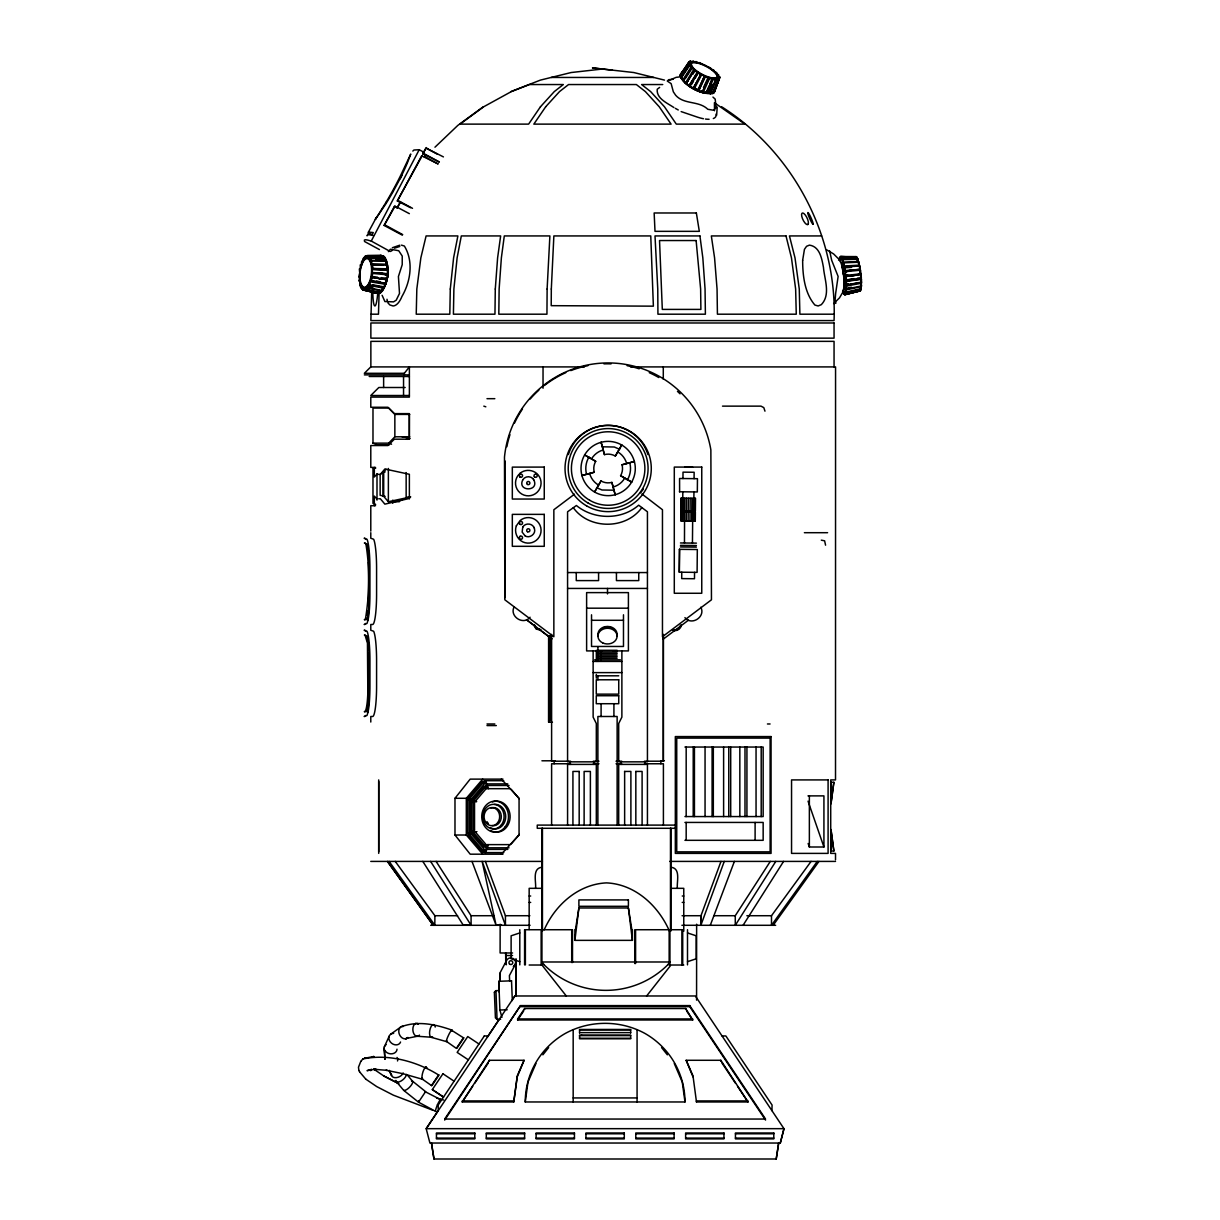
<?xml version="1.0" encoding="UTF-8"?>
<svg xmlns="http://www.w3.org/2000/svg" width="1220" height="1220" viewBox="0 0 1220 1220"><rect width="100%" height="100%" fill="white"/><g stroke="black" fill="none" stroke-linecap="round" stroke-linejoin="round"><path stroke-width="1.5" d="M408.12 376.492L408.12 374.891L364.353 374.891M462.228 1101.965L489.388 1060.287L524.066 1060.287L517.25 1076.879L513.757 1101.965L462.228 1101.965L472.674 1086.334M489.388 1061.324L489.388 1060.287M513.757 1101.965L517.25 1075.842L524.066 1060.287M831.003 851.011L831.003 829.6L833.87 851.011L830.698 851.011M409.341 414.419L409.31 436.775L402.066 436.791M846.314 284.931L846.649 289.033L861.488 285.922L861.168 282.171M679.616 491.767L679.57 478.499L697.459 478.682L697.321 491.95L679.433 491.767M679.387 572.195L679.616 549.351M681.157 520.925L681.233 512.08M681.263 510.951L681.385 498.172M681.873 520.925L681.949 512.08M681.98 510.966L682.102 498.187M681.766 572.211L681.705 578.6L694.485 578.737L694.546 572.348M682.758 498.187L682.819 491.797M682.956 478.545L683.017 472.155L694.149 472.262L694.073 478.652M683.017 520.94L683.093 512.095M683.108 510.966L683.246 498.202M684.466 543.007L684.588 512.11M684.603 510.982L684.725 498.217M686.235 520.971L686.326 512.125M686.341 511.012L686.463 498.233M688.095 520.986L688.187 512.156M688.187 511.028L688.324 498.248M689.956 521.016L690.047 512.171M690.047 511.043L690.184 498.263M691.679 521.032L691.77 512.187M691.786 511.058L691.908 498.279M692.442 543.083L692.655 521.032M693.173 521.047L693.265 512.202M693.265 511.073L693.402 498.294M693.875 498.309L693.951 491.919M694.317 521.047L694.409 512.217M694.409 511.088L694.546 498.309M695.034 521.062L695.125 512.217M695.125 511.088L695.263 498.324M839.97 259.052L840.671 258.365L842.44 260.5L845.079 270.81L846.329 283.924L845.719 294.02L860.649 290.421L861.122 279.38L858.865 262.239L843.737 262.834L843.645 264.145M372.786 268.888L371.932 272.441L387.655 273.753L387.762 269.879L372.024 269.346M771.909 1110.627L772.077 1105.061L725.87 1035.978L721.981 1035.902M371.719 290.817L370.865 320.585L834.053 320.585C837.332 235.963 793.198 152.042 721.615 106.765M379.084 292.617L378.474 314.196L371.048 314.196M716.125 114.039L715.85 116.556A31.903 11.529 30.3 0 1 713.334 118.538M387.655 273.753L386.801 275.064L384.849 274.607M831.003 782.294L831.003 803.69L833.87 782.294L830.698 782.294M831.003 803.66L833.87 782.294M843.447 263.383L842.7 259.601L857.934 259.311L858.575 262.895M716.643 115.229L717.207 107.04M380.167 291.153L380.183 292.968L378.596 293.486L364.505 290.253L364.643 288.347M366.854 257.527L366.991 255.62L381.341 255.254L380 255.651M858.773 263.505L858.865 262.239M846.207 288.332L846.299 292.083L861.183 288.683L861.061 285.236M378.337 291.626L378.154 293.486L364.109 290.192L364.292 288.316M367.205 257.572L367.388 255.681L383.293 255.758L367.388 255.681M387.563 274.835L371.841 273.341C394.365 271.206 392.032 283.924 371.444 276.452L377.514 277.214M632.402 929.731L632.402 940.361L574.894 940.361L578.89 907.985L628.407 907.985L631.823 929.503M372.146 276.879L372.588 273.356M690.428 63.135L688.736 62.235L688.583 63.379L690.276 64.126L688.141 67.192M719.663 77.317L714.249 92.43L719.525 78.461L719.663 77.317L717.97 76.57M674.279 1063.52L682.255 1082.064L684.984 1101.965L525.256 1101.965L527.986 1082.064L535.961 1063.52M381.021 277.642L386.313 278.282L386.115 279.517L371.261 277.306L386.831 279.776L385.932 283.406L370.56 280.219M776.194 1159L778.68 1143.033L776.24 1159L433.954 1159L431.453 1143.033M575.474 929.503L578.89 907.985M364.139 716.491L367.006 715.454L367.952 712.419L369.187 692.731L369.187 653.966A25.513 3.34 -90 0 0 367.632 638.472L366.839 635.94L364.368 635.04M364.109 290.192L362.736 289.811L363.072 287.95M368.425 257.923L368.76 256.063M843.737 262.834L844.331 266.936L859.749 265.945L860.344 269.269L845.124 271.069L844.713 266.936L844.514 267.82L851.652 267.317M376.05 292.541L362.401 289.491L362.752 287.691M368.745 258.198L369.096 256.383L383.675 256.032L385.001 257.512L384.483 259.235L375.79 259.235M859.551 266.814L859.749 265.945M371.154 281.118L371.932 277.809M388.372 251.61L390.43 249.231L398.726 250.725L402.234 256.063L402.219 264.694L398.421 276.513L399.504 293.471L396.21 300.196L393.572 301.858L384.91 301.553L382.104 295.286M839.238 258.625L839.726 257.222L840.016 259.006M845.841 290.878L845.795 293.852M780.281 1143.033L783.957 1128.668L695.354 995.977L514.886 995.977L512.72 999.134M681.355 625.204C680.851 629.23 676.216 631.853 672.525 630.206M361.7 286.532L361.196 288.21L362.401 289.491M369.812 259.341L370.3 257.664L369.096 256.383M367.921 616.436L366.32 619.684L364.338 619.684M367.937 708.439L366.32 711.687L364.338 711.687M370.758 1070.702L371.246 1069.147M361.44 286.06L360.906 287.676L359.946 285.571L360.586 284.184M370.056 259.829L370.59 258.213L385.337 258.045L386.374 260.424L385.718 261.842M384.803 259.646L385.337 258.045M514.169 606.828C509.06 616.344 523.41 625.723 530.075 617.228M714.508 110.746L714.432 102.678M385.078 283.36L384.422 287.462L369.782 284.794L369.34 283.482M482.739 851.987L483.882 848.784L470.95 833.656L468.19 834.968L482.739 851.987L484.37 851.987M485.621 852.597L486.765 849.394M487.344 847.808L488.488 844.621M720.989 861.411L700.966 915.717L700.875 925.294L724.253 861.411M711.321 92.43L712.922 93.452L714.051 92.705L719.282 78.675L717.634 77.775M369.782 284.794L370.3 280.966L385.017 283.604L385.322 282.476L385.932 283.406M710.284 925.294L734.394 861.411M716.369 78.477L717.863 79.468L712.48 93.589L710.528 93.787L709.171 92.735L712.571 84.424M717.375 74.923L719.678 76.982L714.371 90.57M712.922 93.452L719.282 78.675M714.264 78.629L715.515 79.635L709.872 93.772L707.219 93.437A16.043 4.91 27.6 0 1 690.017 86.803A16.043 4.91 27.6 0 1 682.3 77.241M710.528 93.787L716.14 79.696L717.863 79.468M360.769 1061.446L358.482 1067.21L358.863 1070.413M522.755 479.872C516.883 491.812 539.667 491.828 533.826 479.917M522.755 527.147L522.145 532.103L525.073 535.854M515.77 963.556L513.346 966.667A5.109 5.109 0 0 0 515.725 963.556M709.781 84.119L711.565 79.803M437.507 1104.695L436.867 1106.235A6.527 0.991 -66.7 0 0 435.616 1111.405L435.875 1111.42M712.16 78.37L713.151 79.361L707.219 93.437L706.212 92.415L709.064 85.781M701.607 91.18L706.41 93.254L712.388 79.178L711.473 78.217M708.317 78.965L702.628 91.485M384.376 1046.79L389.165 1036.222M703.238 92.384L709.552 78.431L708.957 77.531M703.452 87.672L707.386 78.995M418.963 1100.623L418.521 1102.163L435.616 1111.405M698.862 90.737L705.419 76.204L698.694 90.005L702.323 92.079L708.698 78.11L708.179 77.256M370.91 261.69L371.551 260.302L370.59 258.213M600.972 480.954L594.582 492.026A27.16 27.16 0 0 0 635.3 468.511A27.16 27.16 0 0 0 594.582 444.995A27.16 27.16 0 0 0 594.582 492.026L600.972 480.954A14.381 14.381 0 0 0 611.876 482.388L615.185 494.74L611.876 482.388M615.337 456.051L621.727 444.995L615.337 456.051A14.381 14.381 0 0 0 604.434 454.618L601.125 442.28L604.434 454.618M697.886 90.31L704.611 75.838L697.886 90.31L694.363 88.602L701.79 74.481L704.687 76.524M360.403 283.528L359.748 284.839L359.839 281.073M371.094 262.346L371.749 261.034L386.618 261.187L386.557 265.319L386.038 262.635M400.251 178.776L401.929 175.421M680.272 74.511L680.028 75.747L688.736 62.235M385.962 262.468L386.618 261.187M372.664 284.779L383.659 286.868L384.056 288.225L382.623 290.619L368.15 287.661L367.876 286.044M375.897 218.35L376.858 216.946L375.348 219.402L385.535 204.365A36.905 3.721 -61.4 0 0 393.206 191.403M412.833 151.082L413.931 150.014L419.207 149.725L371.261 241.057C369.736 240.843 362.691 237.9 364.536 241.499L379.435 249.581M693.402 88.084L701.012 74.039L693.402 88.084L690.062 86.102L698.328 72.468L695.232 77.912M544.212 929.793C555.176 904.904 578.402 884.164 606.462 882.884C635.269 884.149 658.571 905.941 669.597 931.424M402.203 235.094L384.117 225.456L394.38 206.424L397.918 207.43M410.56 207.72L397.324 200.98L421.678 155.794L437.812 163.831M439.032 161.955L422.791 153.766L425.902 147.986L443.424 156.907M384.117 225.456L395.188 205.951M397.324 200.98L422.379 155.382M422.791 153.766L426.573 147.574M394.38 206.424L397.11 207.903L400.038 202.459M424.407 157.273L425.505 155.23M397.11 207.903L400.663 202.078M426.131 154.849L425.033 156.892L438.056 163.892M373.472 235.765L368.257 232.456L376.019 218.09M368.516 233.081L367.037 235.796L368.181 234.53L371.795 235.277L373.274 232.562L368.486 232.09M393.16 191.494L398.376 181.841A36.905 3.721 -61.4 0 0 404.796 168.787A37.21 3.751 -61.4 0 0 407.815 161.772L410.743 154.055L401.029 174.643A36.783 3.492 -61.8 0 1 386.16 202.093M691.679 84.256L693.463 81.084M689.193 85.537L697.626 71.995L689.193 85.537L686.25 83.433L694.149 70.318L695.247 70.318L692.823 74.313M706.471 66.216L703.65 64.858M368.15 287.661L369.035 284.092M843.447 291.123L839.497 297.878L834.983 302.255M381.601 209.413L386.115 202.185M691.389 67.893L694.683 69.83L686.662 82.914L685.518 82.853L683.2 80.764L691.389 67.893L692.792 68.168M685.518 82.853L693.539 69.784M775.783 861.411L735.294 925.294L735.263 915.717L770.293 861.411M743.071 925.294L783.576 861.411M691.099 66.154L689.483 65.636L681.096 78.278L682.651 80.2L690.947 67.405L692.38 67.71L685.152 78.827M360.708 1061.446L362.858 1059.006M431.438 1085.586L438.575 1074.972C416.92 1061.385 388.189 1053.516 362.813 1059.006M431.926 1085.556L439.063 1074.957M456.783 1048.346L463.92 1037.747M443.455 1097.054L432.307 1089.597L442.951 1073.737M484.309 1035.978L438.163 1105.061L438.285 1110.627M437.782 1111.283L426.176 1128.668L429.913 1143.033L780.327 1143.033L784.002 1128.668L426.222 1128.668L514.886 995.977M487.39 1037.046L499.437 1019.005M520.482 1005.6L444.69 1119.045L765.55 1119.045L689.757 1005.6L520.482 1005.6L444.69 1120.082M474.763 1083.207L488.336 1062.894M517.631 1018.944L524.63 1008.528L685.701 1008.528L692.716 1019.981L517.631 1019.981L517.631 1018.944L692.716 1018.944M517.631 1019.981L523.624 1011.06M680.79 77.79L689.254 65.209L688.583 63.715L680.104 76.143L682.392 78.339M684.725 68.93L680.592 74.1L688.964 62.022L689.94 61.305L691.496 62.311M686.814 65.88L689.94 61.305M383.583 287.844L384.651 286.288M685.167 68.808L682.285 73.307M687.256 65.773L690.383 61.229L693.433 62.037M845.552 271.633L860.496 270.2C839.238 268.187 841.037 280.204 860.954 273.722L860.496 270.2M694.729 85.842L693.539 87.52L698.694 90.005M817.278 861.411L771.497 925.294L771.497 915.717L811.071 861.411M773.16 925.294L818.955 861.411M371.749 261.034L371.658 264.801L383.034 265.182M522.785 479.856C524.722 476.318 530.044 475.647 532.804 478.56M522.785 527.131C524.981 522.892 531.737 523.121 533.796 527.116M690.977 83.585L690.062 86.102M640.485 492.88L643.321 489.174M641.827 507.566C626.134 529.709 589.092 529.785 573.308 507.703M667.645 964.868L669.948 961.985L541.939 961.985L544.242 964.868M687.699 81.191L686.479 82.762L687.378 83.433L686.25 83.433M860.237 288.85L860.512 290.711L845.033 294.676L844.713 292.83M707.249 66.658L710.65 67.969L709.933 68.228M646.569 996.054L670.985 965.02L683.764 965.02M404.323 374.891L404.323 373.305L409.386 366.915L409.386 397.095L370.788 397.095L370.788 407.267L387.945 407.267L394.38 413.626L409.386 413.626L409.386 439.185L394.38 439.185L387.945 445.544L370.788 445.544L370.788 467.412L375.531 467.412M502.975 854.183L470.188 854.183L454.984 835.014L454.984 798.292L470.188 779.122L502.975 779.122M542.885 1054.827L548.649 1047.583M359.732 280.28L359 281.195L359.488 277.413M371.764 265.594L372.496 264.679L387.441 265.213L386.954 269.391L373.533 268.568M381.982 289.521L382.195 291.168L380.625 292.678L366.351 289.521L366.274 287.691M511.134 844.011L519.308 834.419M482.693 854.183L466.314 835.014L466.314 798.292L482.693 779.122M468.19 798.337L482.739 781.318L483.882 784.506L470.95 799.649L468.19 798.337L472.567 799.649L470.95 799.649M469.822 798.337L483.15 782.737M472.308 800.305L484.447 786.092L485.606 789.294L475.053 801.616L472.308 800.305L476.684 801.616L475.053 801.616M473.939 800.305L486.078 786.092M386.038 469.273L383.705 471.957L383.705 496.387L388.372 501.74L399.352 501.74M386.999 299.266L387.335 301.218M501.359 854.183L519.064 835.014L519.064 798.292L501.359 779.122M494.42 992.333L495.961 990.67L497.058 1019.401L500.673 1019.264M394.853 436.791L388.677 443.15L372.985 443.15L372.985 408.059L388.677 408.059L394.853 414.419L394.853 436.791L409.707 436.791L407.236 439.337M368.699 256.276L365.146 256.352L363.743 257.786L363.972 259.433M366.351 289.521L367.754 288.088L367.525 286.456L372.908 287.6M364.582 619.684L365.481 618.769C369.477 594.338 369.889 568.337 365.893 543.952L365.009 543.037M364.582 711.687L365.481 710.772A25.498 3.325 -90 0 0 367.83 692.731L367.449 643.154L365.009 635.04M584.395 366.915L370.773 366.915L364.353 373.305L404.323 373.305M845.475 292.175L843.92 292.373L842.989 290.726M385.123 471.957L382.927 471.957L380.152 474.626L380.152 495.305L385.123 496.387M434.961 147.208L457.805 125.416L483.303 106.765M402.493 499.834L398.483 501.176M391.269 251.137L392.489 250.1M380.06 291.244L380.625 292.678M381.967 289.399L383.111 288.515M519.827 536.556L520.162 536.297A1.601 1.601 0 0 1 522.557 537.684A1.601 1.601 0 0 1 520.162 539.072A1.601 1.601 0 0 1 520.162 536.297M659.624 87.444L657.229 89.243C656.207 98.591 667.523 103.181 673.897 107.543M574.498 494.176L553.85 509.746L553.85 636.733L504.836 599.798L504.485 457.134A104.142 104.142 0 0 1 710.863 449.875L711.458 599.798L662.46 636.733L662.46 509.731L641.949 493.993M663.055 639.295L688.492 620.157M390.827 1034.118L400.816 1026.996M372.008 268.476L387.746 268.827M856.165 258.472L855.952 256.596L840.504 256.535L840.168 258.869M359.473 276.543L358.71 277.001L359.564 273.433M425.109 1091.641L440.801 1099.708A6.527 0.991 -66.7 0 1 440.877 1100.135M387.762 269.879L386.999 270.321L386.954 269.391M844.926 294.691L860.512 290.711M370.087 1069.681L367.022 1070.687L375.943 1069.04L374.51 1069.299M467.672 833.504L472.048 832.177L467.672 833.504L467.672 799.802L469.303 799.802L469.303 833.504M472.308 833.001L476.684 831.674L472.308 833.001L484.447 847.198L485.606 844.011L475.053 831.674M468.19 834.968L472.567 833.656M669.338 80.306L676.139 77.348L681.675 76.677M510.982 91.576L540.414 80.108L571.067 72.544L602.451 69.021M447.374 1041.178A6.268 0.991 -64.7 0 1 446.855 1041.697L456.356 1048.377L463.432 1037.778L451.583 1030.259A6.268 0.991 -64.7 0 0 448.99 1034.24L447.587 1037.259A6.664 1.052 -64.7 0 0 446.383 1041.575M365.588 257.984L365.558 256.169L366.991 255.62M364.505 290.253L365.939 289.719L380.183 292.968M594.262 472.231L581.925 475.541L594.262 472.231A14.381 14.381 0 0 1 595.711 461.312L584.639 454.923L595.711 461.312M622.032 464.789L634.385 461.48L622.032 464.789A14.381 14.381 0 0 1 620.599 475.693L631.67 482.083L620.599 475.693M392.367 247.721L399.733 245.205M519.796 932.934L511.119 935.801L511.119 958.798L519.796 961.68M687.5 961.68L696.178 958.798L696.178 935.801L687.5 932.934M394.411 248.194L399.779 246.47M710.635 68.701L714.096 70.379L712.999 70.379M843.859 292.266L844.621 294.63L859.764 291.077M843.981 294.066L857.401 290.863M410.713 496.891L388.372 501.74L388.372 468.45M846.192 292.602L861.091 289.201M451.934 1030.122L452.101 1030.381A6.664 1.052 -64.7 0 1 452.071 1031.022A6.664 1.052 -64.7 0 0 452.147 1030.381L451.979 1030.122C436.058 1024.525 418.384 1020.56 401.929 1026.523L403.286 1026.462M846.588 289.781L861.457 286.639M673.211 79.254L668.758 79.696L667.264 81.038L671.137 83.631L673.333 91.805L675.697 95.312C684.252 104.874 698.801 100.467 707.798 109.281L713.669 110.257L716.14 107.497L715.179 99.125L712.953 97.081M847.961 287.981L851.499 287.264M859.673 282.46L848.083 284.611M846.726 285.998L861.579 283.208M365.924 1057.999L364.262 1058.304L374.021 1056.505L372.527 1056.779M846.726 285.068L861.549 282.338L861.442 279.136L846.192 280.89L846.726 285.068L846.329 284.153L848.296 283.802L846.329 283.924M846.588 281.5L861.442 279.136M848.113 279.685L853.634 278.831M857.324 278.267L861.366 278.175L846.146 279.99M406.26 439.093L410.027 438.514M541.939 867.268C531.813 868.228 536.373 882.075 535.549 888.328M393.648 1033.355L392.123 1033.553A6.329 5.2 39.8 0 0 388.966 1039.104L389.485 1040.599A6.527 5.353 39.8 0 0 396.058 1044.884L397.537 1044.686A6.329 5.2 39.8 0 0 400.557 1042.017M854.686 275.369L845.826 276.498L861.076 274.698L861.366 278.175M846.07 275.522L860.954 273.722M833.626 303.505L835.929 303.155L835.059 300.76L835.624 293.623L838.125 276.452L831.689 260.333L829.646 250.923M602.741 446.81L614.316 447.008L619.668 449.341M613.568 490.196L601.994 489.998L596.641 487.68M406.153 472.552L406.153 497.577L409.752 497.241M845.384 270.581L860.344 269.269M844.514 265.99L859.551 265.121M850.05 266.585L844.286 266.692M853.786 266.372L859.383 266.067M432.947 1024.739L433.71 1024.708A6.527 2.76 -79.3 0 1 434.35 1025.105M431.941 1037.259L416.569 1036.222L417.652 1036.207L404.506 1038.83A6.527 4.926 67.1 0 1 399.138 1033.691L398.803 1032.074A6.527 4.926 67.1 0 1 402.082 1026.325M511.561 980.819L498.797 981.307L499.895 1010.038L501.954 1017.358M499.148 990.548L495.915 990.67L494.374 992.333L495.411 1017.861L497.058 1019.401M499.895 1010.038L507.2 1009.763M843.523 262.056L858.666 261.583M365.558 256.169L369.111 256.063M683.307 80.611C689.422 87.809 698.938 92.979 708.469 93.269M484.264 1035.978L488.213 1035.902M395.25 861.411L434.899 915.717L434.808 925.294L433.146 925.172L387.441 861.411L433.222 925.294M857.721 258.853L856.989 257.374L841.663 257.466L842.486 259.052L857.721 258.853L857.736 260.485L857.096 259.174M370.3 257.664L385.001 257.512M540.856 630.252L536.129 629.032L533.643 624.808M567.574 572.561L647.439 572.561M579.561 1032.623L630.679 1032.623M579.561 1038.266L630.679 1038.266M612.455 70.15L592.462 67.908L633.836 72.544L664.504 80.108M551.15 77.455L653.767 77.455M662.734 84.546L641.598 84.546L650.611 91.576L664.458 106.765L676.307 124.12L744.932 124.12L716.338 104.081M821.624 235.933L789.447 235.933L794.998 257.847L799.268 289.018L799.893 314.196L833.87 314.196M840.702 256.566L856.791 257.161L840.702 256.566L840.915 258.503M630.557 366.915L835.563 366.915L835.517 779.915L830.713 779.915L830.713 853.39L835.517 853.39L835.517 859.81M369.187 376.492L409.386 376.492M405.162 387.502L378.825 387.502L370.788 395.509L409.386 395.509M486.993 398.681L494.832 398.681M722.499 406.138L760.975 406.138L763.796 407.617L764.971 411.171M394.853 414.419L409.707 414.419M389.271 444.751L376.98 444.751L372.985 443.15M375.653 468.221L372.985 468.221L372.985 503.311L375.653 504.378M406.153 497.577L409.813 497.577M378.703 498.782L380.381 498.782L384.864 504.134L409.493 498.431M375.531 505.705L370.788 505.705L370.788 531.112M804.376 532.698L827.587 532.698M364.139 538.233L366.991 539.255A30.363 3.965 90 0 1 369.935 568.581L369.935 594.125A30.363 3.965 -90 0 1 367.952 620.416L366.991 623.45L364.139 624.487M821.304 540.155L824.613 540.826L825.574 545.188M364.353 543.037L366.823 543.937A25.483 3.325 90 0 1 369.187 561.962L369.187 600.743L367.952 620.416L367.876 616.222M567.574 588.437L647.439 588.437M586.622 608.185L628.407 608.185M591.532 620.294L623.481 620.294M364.139 630.237L367.006 631.258A30.363 3.965 -90 0 1 369.95 660.584L369.95 686.128A30.363 3.965 90 0 1 367.952 712.419L367.738 707.646M597.891 650.321L617.137 650.321M601.811 650.916L586.622 650.916L586.622 592.615L628.407 592.615L628.407 650.916L613.202 650.916M597.891 651.907L617.137 651.907M597.891 653.493L617.137 653.493M597.891 655.079L617.137 655.079M597.891 656.665L617.137 656.665M597.891 658.251L617.137 658.251M594.674 659.837L620.339 659.837M593.072 661.423L621.941 661.423M593.072 672.616L621.941 672.616M596.275 675.804L618.738 675.804M548.68 722.24L548.68 635.574L548.634 722.24L552.431 722.24M486.993 723.978L494.832 723.978M767.441 723.978L770.079 723.978M486.993 725.58L496.311 725.58M684.954 747.052L763.156 747.052L763.156 816.561L684.954 816.561M541.924 760.792L555.115 760.792M660.63 760.792L664.397 760.792M570.563 761.204L551.608 761.204L551.608 634.385M593.301 761.204L598.974 761.204M616.039 761.204L621.727 761.204M644.465 761.204L663.405 761.204L663.405 634.385M570.563 763.766L551.608 763.766L551.608 825.101M593.301 763.766L598.974 763.766M616.039 763.766L621.727 763.766M644.465 763.766L663.405 763.766L663.405 825.101M579.241 771.437L572.927 771.437L572.927 825.101M624.564 771.437L630.892 771.437L630.892 825.101M635.772 771.437L642.101 771.437L642.101 825.101M378.703 779.915L378.703 853.39M503.753 780.708L484.004 780.708L485.148 783.896L507.81 783.896M378.703 781.517L378.703 851.789M509.03 785.482L485.712 785.482L486.856 788.684L509.884 788.684M484.736 786.885L486.368 786.885M485.316 788.501L486.933 788.501M807.991 795.882L823.927 795.882L823.927 847L809.363 847L808.143 843.477M454.984 798.292L466.314 798.292M467.672 799.802L472.048 801.113M684.923 822.432L763.156 822.432L763.156 840.321L684.923 840.321M454.984 835.014L466.314 835.014M509.884 844.621L486.856 844.621L485.712 847.808L509.03 847.808M507.81 849.394L485.148 849.394L484.004 852.597L503.753 852.597M370.773 861.411L542.397 861.411M669.688 861.411L835.517 861.411M541.939 888.328L529.16 888.328L529.16 929.472M670.985 888.328L683.764 888.328L683.764 931.211M529.16 896.014L530.685 896.014M682.239 896.014L683.764 896.014M529.16 902.404L530.685 902.404M682.239 902.404L683.764 902.404M434.823 915.717L457.561 915.717M436.104 861.411L471.072 915.717L494.176 915.717M485.407 861.411L505.431 915.717L529.861 915.717M682.087 915.717L700.966 915.717L700.966 925.294M714.005 915.717L735.294 915.717M746.869 915.717L771.497 915.717M463.234 925.156L471.103 925.294L471.072 915.717M496.082 925.156L501.633 925.156M430.66 925.294L530.105 925.294M681.904 925.294L775.661 925.294M541.939 929.731L571.707 929.731L571.707 962.519M512.583 952.972L500.108 952.972L500.154 924.226M505.736 955.519L512.537 955.519M529.16 965.02L541.939 965.02L566.354 996.054M520.482 1006.637L689.757 1006.637L765.55 1120.082M579.561 1029.924L630.679 1029.924M579.561 1035.612L630.679 1035.612M686.174 1060.287L720.852 1060.287L748.012 1101.965L696.483 1101.965L692.99 1075.842L686.174 1060.287L692.99 1076.879M573.171 1097.939L637.069 1097.939M462.228 1100.928L513.757 1100.928M748.012 1100.928L696.483 1100.928L696.483 1101.965M436.455 1133.776L474.778 1133.776M486.292 1133.776L524.615 1133.776M536.114 1133.776L574.452 1133.776M585.951 1133.776L624.289 1133.776M635.788 1133.776L674.111 1133.776M685.625 1133.776L723.948 1133.776M735.446 1133.776L773.785 1133.776M436.455 1138.092L474.778 1138.092M486.292 1138.092L524.615 1138.092M536.114 1138.092L574.452 1138.092M585.951 1138.092L624.289 1138.092M635.788 1138.092L674.111 1138.092M685.625 1138.092L723.948 1138.092M735.446 1138.092L773.785 1138.092M434.808 925.202L433.146 925.294M371.551 260.302L386.374 260.424M684.649 467.062L692.625 467.138M680.47 542.961L696.437 543.129M680.44 545.37L696.407 545.523M680.424 546.957L696.391 547.109M845.719 275.262L847.717 275.293M372.39 263.794L387.304 264.283M359.656 272.548L359.351 268.995L360.052 269.422M845.079 270.81L847.107 270.886M713.578 70.852L716.872 72.803L715.469 72.529M373.884 269.467L385.047 270.184M374.448 1069.299L387.182 1070.367L385.993 1070.23L403.088 1073.722L422.577 1079.303L431.499 1085.586M440.801 1099.708L440.1 1100.059A6.527 0.991 -66.7 0 0 437.416 1104.862M378.032 273.005L386.862 273.829M378.154 293.486L362.736 289.811M713.151 79.361L715.515 79.635M384.208 278.999L386.831 279.776M670.985 867.268C681.111 868.228 676.551 882.075 677.375 888.328M376.583 281.164L380.076 281.698M705.328 92.278L708.5 92.781M463.325 925.263L422.821 861.411M370.865 281.927L385.642 284.336M483.821 406.138L485.819 406.809M369.431 285.434L384.056 288.225M367.754 288.088L382.195 291.168M715.881 72.986L718.778 75.06L717.162 74.542M682.651 80.2L684.084 80.52M709.552 78.431L712.388 79.178M436.577 1098.076L443.622 1100.013M381.738 286.532L383.568 287.081L383.964 286.12L384.422 287.462M401.426 245.129L404.369 246.028C413.702 261.233 410.698 281.378 401.975 296.399A32.696 12.505 -88.2 0 1 393.008 305.961L389.851 304.954L387.929 302.895M681.096 78.278L682.742 78.812L680.104 76.143M689.254 65.209L690.871 65.758M432.642 1110.154L393.389 1095.179L376.721 1086.593L365.68 1079.075M844.621 294.63L844.53 292.724M705.572 76.936L708.698 78.11M525.195 535.931C529.327 538.691 536.266 534.086 534.451 528.733M681.157 111.6L696.772 116.906A31.903 11.529 30.3 0 0 703.452 118.721M688.583 63.715L690.291 64.446M717.97 76.25L719.678 76.982M389.088 443.15L391.544 444.217M383.904 1076.009L398.849 1083.711L383.858 1076.009L375.028 1069.986M717.817 77.561L719.525 78.461M504.745 963.891L506.391 964.73M419.207 149.725L424.103 152.332M427.503 148.855L437.156 154.086M423.477 153.354L439.307 161.94M398.116 200.522L412.512 208.33M397.735 207.507L409.356 213.652M384.956 224.968L402.707 234.606M390.263 251.518L371.261 241.057M688.964 62.022L690.627 62.921M680.455 74.237L682.102 75.152M712.419 91.805L714.051 92.705M675.346 108.351L678.259 109.968M697.611 72.727L700.646 74.511M826.672 249.841L833.595 253.928L840.031 260.333M716.75 78.385L718.321 79.391M690.383 61.229L691.892 62.22M478.957 1043.985L467.763 1036.543L457.164 1052.402L468.358 1059.844M442.89 1073.737L454.099 1081.195M432.353 1089.597L443.5 1097.054M694.149 70.318L696.833 72.209M535.504 626.516L526.537 619.745L551.928 638.914L538.493 628.757M360.236 268.583L360.342 264.755L360.937 265.67M519.827 476.867L520.162 477.111A1.601 1.601 0 0 0 522.557 475.739A1.601 1.601 0 0 0 520.162 474.351A1.601 1.601 0 0 0 520.162 477.111M714.813 78.659L716.14 79.696M411.491 1080.783A6.527 2.272 -45.9 0 1 412.177 1080.889L425.582 1091.61L418.521 1102.163L403.713 1090.375L396.042 1081.255M693.997 62.068L692.746 61.061L696.101 62.327M684.923 617.64C691.587 626.134 705.938 616.74 700.814 607.224M534.36 476.7L534.65 477.005A1.601 1.601 0 0 0 537.212 475.937A1.601 1.601 0 0 0 535.016 474.26A1.601 1.601 0 0 0 534.65 477.005M373.61 1068.979L374.647 1070.031M365.741 1079.075L359.595 1071.846M412.177 1080.874L412.726 1082.018A6.329 2.196 -45.9 0 1 410.103 1086.623L408.929 1087.828A6.329 2.196 -45.9 0 1 403.881 1090.284M696.788 62.479L695.873 61.519L699.304 63.166M705.511 92.308L706.41 93.254M376.767 498.782L374.327 496.113L374.327 505.705M473.939 833.001L484.858 845.78M469.822 834.968L483.15 850.569M511.134 789.294L519.308 798.871M407.205 1074.881L412.634 1081.301M689.483 65.636L690.947 67.405M661.591 1047.583L667.355 1054.827M533.796 479.841L532.82 478.591M383.415 257.862L384.483 259.235M389.119 861.411L434.899 925.294M686.707 1011.06L692.716 1019.981M721.889 1062.894L735.477 1083.207M737.566 1086.334L748.012 1101.965M446.337 1041.575L431.163 1037.29A6.527 2.76 -79.3 0 1 429.608 1031.937L429.837 1030.275A6.527 2.76 -79.3 0 1 433.085 1024.541M840 261.095L840.839 262.696M430.614 861.411L471.012 925.156M700.082 63.44L699.563 62.586L702.842 64.492M701.82 91.241L702.323 92.079M361.196 264.908L361.715 261.08L362.157 262.392M358.802 1070.413L359.641 1071.846M397.018 1057.45L397.659 1058.518A6.329 4.544 -15.8 0 1 397.491 1060.958M389.21 1070.474L391.559 1075.445L389.165 1070.474M384.925 1050.771L384.285 1049.474A6.329 5.109 9 0 1 386.115 1044.61M534.436 528.641L533.826 527.192M861.152 281.393L861.549 282.338M842.608 291.305L842.73 291.626A16.043 2.791 83.2 0 0 843.599 273.905A16.043 2.791 83.2 0 0 838.567 260.165M472.003 861.411L496.113 925.294L482.144 861.411L505.431 925.294L505.431 915.717M485.621 780.708L486.765 783.896M487.344 785.482L488.488 788.684M386.892 263.627L387.685 275.705L385.062 285.404A15.387 6.085 -84.2 0 0 386.847 263.673M808.052 801.174L823.927 847M833.87 851.011L831.003 829.6L831.003 836.752M362.462 261.797L363.346 258.213L363.621 259.845M858.102 261.309L858.941 264.099M846.268 287.722L846.649 289.033M861.091 284.596L861.488 285.922M841.449 264.298L842.257 267.363M845.963 290.482L846.299 292.083M860.832 287.051L861.183 288.683M842.471 268.446C843.294 275.567 846.146 284.977 842.654 291.183A15.387 2.669 83.2 0 0 843.691 276.162M382.348 288.957L382.623 290.619M431.499 1143.033L434 1159M845.277 292.373L845.567 294.279M859.81 269.361L860.436 273.738M628.407 907.985L632.402 940.361M840.504 256.535L840.732 258.396M859.719 289.155L859.932 291.031M856.12 256.551L856.318 258.457M846.192 276.589L846.528 280.463M372.496 264.679L372.786 267.927M385.001 1059.143L384.163 1048.117L384.956 1059.143M841.449 257.161L841.571 258.96M841.663 257.466L841.769 259.326M843.66 291.915L843.767 293.761L842.928 290.573M511.515 980.819L512.324 1000.568M509.655 980.895L509.396 975.603L515.099 964.868A4.788 4.788 0 0 0 513.101 958.402M499.773 973.407L500.078 981.261L499.727 973.407L506.636 960.399A4.788 4.788 0 0 1 511.927 957.959M498.751 981.307L499.163 992.089M365.146 256.352L365.222 258.183M365.909 287.889L365.939 289.719M842.486 259.052L842.501 260.668M857.934 259.311L857.934 260.912M842.7 259.601L842.7 261.248M834.053 366.915L834.053 341.356L370.865 341.356L370.865 366.915M809.363 795.882L809.363 847M761.204 747.052L761.204 816.561M756.049 747.052L756.049 816.561M755.104 822.432L755.104 840.321M746.93 747.052L746.93 816.561M744.993 747.052L744.993 816.561M739.838 747.052L739.838 816.561M730.704 747.052L730.704 816.561M728.767 747.052L728.767 816.561M723.612 747.052L723.612 816.561M720.852 1060.287L720.852 1061.324M713.319 747.052L713.319 816.561M712.099 747.052L712.099 816.561M705.053 747.052L705.053 816.561M696.635 924.226L696.574 1000.141M694.439 747.052L694.439 816.561M693.219 747.052L693.219 816.561M689.757 1005.6L689.757 1006.637M687.5 929.731L687.5 964.868M686.174 747.052L686.174 816.561M686.174 822.432L686.174 840.321M685.701 1008.528L685.701 1009.565M682.712 929.731L682.712 964.868M681.919 964.868L681.919 929.731L669.933 929.731L669.933 964.868M670.985 828.288L670.985 930.829M670.481 828.288L670.481 931.165M669.155 964.868L669.155 929.731L635.589 929.731L635.589 963.556M663.284 366.915L663.284 379.191M663.284 637.13L663.284 760.792M660.859 761.204L660.859 763.766M647.439 825.101L647.439 764.406L618.692 764.406L618.692 825.101M644.877 761.844L644.877 764.406M638.746 572.561L638.746 580.598L616.436 580.598L616.436 572.561M637.069 1030.214L637.069 1101.965M635.833 771.437L635.833 825.101M634.796 929.731L634.796 963.556M630.679 1033.081L630.679 1029.482L610.213 1029.451L579.561 1029.482L579.561 1033.081M624.64 771.437L624.64 825.101M623.481 614.804L623.481 646.463L591.532 646.463L591.532 614.804M621.88 650.748L621.88 717.131L618.692 723.521L618.692 761.844L647.439 761.844L647.439 511.79L638.67 505.187C621.529 520.208 593.896 519.888 576.389 505.507L567.574 511.79L567.574 761.844L596.321 761.844L596.321 723.521L593.133 717.131L593.133 650.748M621.239 761.844L621.239 764.406M617.137 825.101L617.137 716.491L597.891 716.491L597.891 825.101M613.919 703.711L613.919 716.491M607.514 588.437L607.514 593.911M601.094 651.907L601.109 653.493M601.094 655.079L601.109 656.665M601.094 658.251L601.109 659.837M601.094 703.711L601.094 716.491M598.578 572.561L598.578 580.598L576.267 580.598L576.267 572.561M597.922 646.737L597.922 661.423M597.922 676.048L597.922 679.769M596.336 650.245L596.336 661.408M596.336 674.431L596.336 678.152M596.321 825.101L596.321 764.406L567.574 764.406L567.574 825.101M593.774 761.844L593.774 764.406M590.388 825.101L590.388 771.437L584.121 771.437L584.121 825.101M579.18 771.437L579.18 825.101M574.894 929.731L574.894 940.361M573.171 1030.214L573.171 1101.965M572.5 929.731L572.5 962.519M570.136 761.844L570.136 764.406M554.154 761.204L554.154 763.766M550.159 635.529L550.159 720.7M543.037 366.915L543.037 388.234M542.442 828.288L542.442 931.165M541.939 828.288L541.939 964.868M541.146 964.868L541.146 929.731L525.378 929.731L525.378 964.868M524.585 929.731L524.585 964.868M524.63 1008.528L524.63 1009.565M519.796 929.731L519.796 964.868M516.136 959.362L516.136 996.374M515.953 958.874L515.953 962.229M516.075 962.549L516.075 996.374M504.958 597.632L504.958 466.345A102.556 102.556 0 0 1 505.095 461.007M473.406 801.769L473.406 831.537M470.417 801.113L470.417 832.177M409.371 498.827L409.371 474.29L384.864 468.998L380.381 474.351L376.767 474.351L374.327 477.02L374.327 467.412M403.546 376.492L403.546 395.509M392.794 500.108L392.794 503.311M383.629 376.492L383.629 387.502M382.927 471.957L382.927 496.387M376.995 473.634L376.995 500.108M370.788 532.698L370.788 538.233L373.64 539.255A30.363 3.965 -90 0 1 376.583 568.581L376.583 594.125A30.363 3.965 -90 0 1 372.618 624.487L370.788 624.487L370.788 630.237L373.64 631.258A30.363 3.965 -90 0 1 376.583 660.584L376.583 686.128A30.363 3.965 90 0 1 372.618 716.491L370.788 716.491L370.788 722.042M709.095 119.27A31.903 11.529 30.3 0 1 705.465 119.041M377.758 292.708A20.13 2.623 -88.3 0 1 374.921 305.945A20.13 2.623 -88.3 0 1 372.817 292.708M706.822 93.254A15.387 4.712 27.6 0 1 684.969 82.594M385.901 260.5A16.043 6.344 -84.2 0 1 383.583 288.164M382.897 258.381A16.043 6.344 -84.2 0 1 384.498 258.914M856.852 259.845A14.381 2.501 83.2 0 1 857.614 261.065M858.392 263.169A14.381 2.501 83.2 0 1 859.139 266.006M860.74 276.742A14.381 2.501 83.2 0 1 860.695 285.77M841.693 265.258A15.387 2.669 83.2 0 1 843.523 274.82M381.54 209.55A37.454 1.754 -61.7 0 1 376.812 217.038M397.003 1049.2A6.329 5.109 9 0 1 393.633 1053.409L392.062 1053.79A6.329 5.109 9 0 1 385.154 1050.847M425.139 1067.515A6.39 1.769 -74 0 1 426.756 1068.263A6.39 1.769 -74 0 0 423.035 1071.633A6.39 1.769 -74 0 0 423.065 1079.288A6.39 1.769 -74 0 1 421.967 1078.099M406.367 1074.408A6.39 2.928 -39.9 0 1 401.105 1080.996A6.39 2.928 -39.9 0 1 395.859 1080.447M403.21 1072.99A6.39 4.133 -25.2 0 1 396.347 1077.641A6.39 4.133 -25.2 0 1 391.437 1074.332M414.998 1023.931A6.329 3.919 86.7 0 1 415.989 1023.488M434.869 1025.898A6.527 2.76 -79.3 0 1 435.204 1027.057M432.627 1036.985A6.527 2.76 -79.3 0 1 431.834 1037.457M419.466 1035.078A6.527 4.026 86.7 0 1 417.56 1036.405M416.615 1036.222A6.527 4.026 86.7 0 1 412.939 1030.717L412.863 1029.039A6.527 4.026 86.7 0 1 416.127 1023.29M568.367 454.557A41.709 41.709 0 0 1 647.927 454.557M624.747 478.087A19.169 19.169 0 0 1 613.111 487.024M598.562 485.103A19.169 19.169 0 0 1 589.641 473.467M591.547 458.918A19.169 19.169 0 0 1 603.198 449.997M617.732 451.903A19.169 19.169 0 0 1 626.668 463.539M629.855 463.097A22.357 22.357 0 0 1 627.324 480.024M586.454 473.924A22.357 22.357 0 0 1 588.986 456.997M680.562 625.097A5.597 5.597 0 0 1 674.248 629.855M540.75 629.459A5.597 5.597 0 0 1 534.436 624.701M525.256 1101.965A79.864 79.071 0 0 1 565.195 1033.493C589.809 1019.966 620.431 1019.966 645.044 1033.493A79.864 79.071 0 0 1 684.984 1101.965M667.874 964.7A87.581 87.581 0 0 1 544.013 964.7M601.856 628.757A7.991 6.542 0 0 1 613.157 628.757M598.257 636.321A9.577 7.854 0 0 1 607.514 626.439A9.577 7.854 0 0 1 616.771 636.321M506.849 446.749A102.556 102.556 0 0 1 509.96 434.686M514.566 422.989A102.556 102.556 0 0 1 522.465 409.02M530.136 399.047A102.556 102.556 0 0 1 538.859 390.156M544.364 385.535A102.556 102.556 0 0 1 565.79 372.664M570.777 370.606A102.556 102.556 0 0 1 587.918 365.68M603.961 363.865A102.556 102.556 0 0 1 611.067 363.865M627.111 365.68A102.556 102.556 0 0 1 639.173 368.806M649.238 372.664A102.556 102.556 0 0 1 658.785 377.529M677.466 391.361A102.556 102.556 0 0 1 680.028 393.831M368.44 693.982A30.363 3.965 -90 0 0 368.577 686.128L368.577 660.599A30.363 3.965 -90 0 0 368.44 652.73M367.906 702.979A30.363 3.965 -90 0 1 367.418 707.585M365.649 715.454A30.363 3.965 -90 0 1 364.612 716.491M367.418 639.127A30.363 3.965 -90 0 1 367.906 643.733M364.612 630.237A30.363 3.965 -90 0 1 365.649 631.274M364.627 538.233A30.363 3.965 90 0 1 365.649 539.27M367.418 547.124A30.363 3.965 90 0 1 367.921 551.73M368.501 562.267A30.363 3.965 90 0 1 368.577 568.596L368.577 594.125A30.363 3.965 -90 0 1 368.501 600.438M367.921 610.991A30.363 3.965 -90 0 1 367.418 615.597M365.649 623.45A30.363 3.965 -90 0 1 364.627 624.487M494.451 804.361A12.291 10.584 -90 0 1 505.507 819.062A12.291 10.584 -90 0 1 490.425 827.663M492.468 801.937A15.524 13.359 -90 0 1 510.082 817.674A15.524 13.359 -90 0 1 490.806 830.545M490.989 808.036A9.074 7.808 -90 0 1 501.298 816.058A9.074 7.808 -90 0 1 491.95 825.543M488.336 823.454A9.074 7.808 -90 0 1 486.993 821.67M547.124 289.018L546.941 314.196L498.812 314.196L499.132 289.018L501.374 257.847L504.302 235.933L549.884 235.933L547.124 289.018M551.318 289.018L551.211 305.671L653.371 306.159L650.763 235.933L553.865 235.933L551.318 289.018M679.433 549.351L679.204 572.195L697.093 572.378L697.321 549.518L679.433 549.351M680.989 512.08L680.897 520.925L695.278 521.062L695.37 512.217L680.989 512.08M681.141 498.172L681.019 510.951L695.37 511.104L695.507 498.324L681.141 498.172M495.289 289.018L494.954 314.196L453.413 314.196L453.886 289.018L457.119 257.847L461.312 235.933L500.642 235.933L497.608 257.847L495.289 289.018M802.653 260.317C802.668 275.583 804.651 293.181 814.929 305.076L818.147 305.961L821.304 304.664C830.942 294.706 824.415 279.258 823.454 267.363C821.822 258.884 819.947 246.577 809.424 245.129L806.557 246.303L804.438 249.353L802.653 260.317M450.287 289.018L449.814 314.196L416.233 314.196L416.828 289.018L420.854 257.847L426.1 235.933L457.881 235.933L453.596 257.847L450.287 289.018M360.144 271.877L359.915 275.598A14.381 5.688 -84.2 0 0 367.616 285.251A14.381 5.688 -84.2 0 0 370.3 261.858A14.381 5.688 -84.2 0 0 360.754 268.217L360.144 271.877M359.885 270.245L359.93 281.835L361.943 286.99L364.978 288.393C373.259 281.82 374.83 265.808 368.12 257.664L364.871 258.365L363.285 260.241L359.885 270.245M516.334 525.851C514.367 531.142 516.274 537.41 520.848 540.734A12.78 12.78 0 0 0 537.989 538.676A12.78 12.78 0 0 0 537.425 521.413A12.78 12.78 0 0 0 520.193 520.467L516.334 525.851M540.46 106.765L528.611 124.12L459.986 124.12L483.7 106.765L511.378 91.576L529.404 84.546L563.32 84.546L554.307 91.576L540.46 106.765M545.691 106.765L533.841 124.12L671.076 124.12L659.227 106.765L645.38 91.576L636.367 84.546L568.55 84.546L559.538 91.576L545.691 106.765M520.193 473.192L517.905 475.617A12.78 12.78 0 0 0 519.964 492.758A12.78 12.78 0 0 0 537.227 492.209A12.78 12.78 0 0 0 538.172 474.961C533.872 469.654 525.454 468.815 520.193 473.192M691.13 62.388L690.307 64.736C696.071 72.941 707.005 79.056 717.131 78.309L717.955 75.96C712.19 67.756 701.241 61.64 691.13 62.388M474.534 830.21L471.789 831.537L471.789 801.769L474.534 803.08L474.534 830.21M807.914 224.45L807.365 224.648A6.39 2.242 64.4 0 1 801.769 216.337A6.39 2.242 64.4 0 1 805.337 215.055A6.39 2.242 64.4 0 1 807.914 224.45M581.65 1035.124L579.561 1035.139L579.561 1038.769L630.679 1038.769L630.679 1035.139L581.65 1035.124M696.361 212.981L654.149 212.981L655.003 231.342L699.319 231.342L696.361 212.981M699.929 235.933L655.003 235.933L657.763 289.018L657.931 314.196L705.389 314.196L705.053 289.018L702.827 257.847L699.929 235.933M786 235.933L711.336 235.933L714.569 257.847L717.055 289.018L717.421 314.196L796.263 314.196L795.638 289.018L791.46 257.847L786 235.933M696.117 240.538L659.532 240.538L662.308 309.407L700.89 309.407L700.631 289.018L696.117 240.538M834.053 322.98L370.865 322.98L370.865 338.154L834.053 338.154L834.053 322.98M544.257 467.092L512.324 467.108L512.324 499.041L544.257 499.041L544.257 467.092M701.759 467.077L674.294 467.077L674.294 593.271L701.759 593.271L701.759 467.077M544.257 514.367L512.324 514.367L512.324 546.316L544.257 546.316L544.257 514.367M618.738 679.784L596.275 679.784L596.275 694.149L618.738 694.149L618.738 679.784M618.738 695.736L596.275 695.736L596.275 703.711L618.738 703.711L618.738 695.736M771.055 736.575L675.331 736.575L675.331 853.39L771.055 853.39L771.055 736.575M770.125 738.1L676.734 738.1L676.734 851.85L770.125 851.85L770.125 738.1M828.09 779.915L791.551 779.915L791.551 853.39L828.09 853.39L828.09 779.915M675.666 825.101L537.257 825.101L537.257 828.288L675.666 828.288L675.666 825.101M628.407 899.918L578.89 899.918L578.89 906.307L628.407 906.307L628.407 899.918M474.778 1132.984L436.455 1132.984L436.455 1138.885L474.778 1138.885L474.778 1132.984M524.615 1132.984L486.292 1132.984L486.292 1138.885L524.615 1138.885L524.615 1132.984M574.452 1132.984L536.114 1132.984L536.114 1138.885L574.452 1138.885L574.452 1132.984M624.289 1132.984L585.951 1132.984L585.951 1138.885L624.289 1138.885L624.289 1132.984M674.111 1132.984L635.788 1132.984L635.788 1138.885L674.111 1138.885L674.111 1132.984M723.948 1132.984L685.625 1132.984L685.625 1138.885L723.948 1138.885L723.948 1132.984M773.785 1132.984L735.446 1132.984L735.446 1138.885L773.785 1138.885L773.785 1132.984M813.054 224.206L812.779 224.083A6.39 0.762 66 0 1 809.76 218.685L809.104 217.16A6.39 0.762 66 0 1 808.021 212.57A6.39 0.762 66 0 1 811.376 218.563A6.39 0.762 66 0 1 813.054 224.206M692.868 67.542L691.221 64.309A14.381 4.407 27.6 0 1 708.713 67.878A14.381 4.407 27.6 0 1 713.883 78.065A14.381 4.407 27.6 0 1 692.868 67.542M505.904 963.556L505.675 952.972L505.736 962.229A5.109 5.109 0 0 0 505.858 963.556M418.048 1023.915A6.527 4.026 86.7 0 0 417.026 1023.488A6.527 4.026 86.7 0 1 418.094 1023.915M405.757 1038.769A6.329 4.788 67.1 0 0 407.892 1037.427A6.329 4.788 67.1 0 1 405.818 1038.769M519.979 524.28A1.601 1.601 0 0 0 522.541 523.212A1.601 1.601 0 0 0 520.345 521.535A1.601 1.601 0 0 0 519.979 524.28M527.497 531.737A1.601 1.601 0 0 0 529.892 530.349A1.601 1.601 0 0 0 527.497 528.962A1.601 1.601 0 0 0 527.497 531.737M527.497 484.447A1.601 1.601 0 0 0 529.892 483.074A1.601 1.601 0 0 0 527.497 481.686A1.601 1.601 0 0 0 527.497 484.447M588.192 503.082A39.924 39.924 0 0 0 648.079 468.511A39.924 39.924 0 0 0 588.192 433.923A39.924 39.924 0 0 0 588.192 503.082M586.591 505.858A43.127 43.127 0 0 0 651.282 468.511A43.127 43.127 0 0 0 586.591 431.163A43.127 43.127 0 0 0 586.591 505.858M589.779 500.322A36.737 36.737 0 0 0 644.892 468.511A36.737 36.737 0 0 0 589.779 436.699A36.737 36.737 0 0 0 589.779 500.322M509.563 964.044A1.921 1.921 0 0 0 512.736 963.068A1.921 1.921 0 0 0 510.296 960.811A1.921 1.921 0 0 0 509.563 964.044M602.711 642.909A9.577 7.854 0 0 0 617.091 636.123A9.577 7.854 0 0 0 602.711 629.322A9.577 7.854 0 0 0 602.711 642.909M497.729 822.631A9.074 7.808 -90 0 0 493.414 807.747A9.074 7.808 -90 0 0 484.462 819.535A9.074 7.808 -90 0 0 497.729 822.631M505.156 826.901A15.524 13.359 -90 0 0 497.745 801.418A15.524 13.359 -90 0 0 482.449 821.609A15.524 13.359 -90 0 0 505.156 826.901M501.45 824.766A12.291 10.584 -90 0 0 495.579 804.575A12.291 10.584 -90 0 0 483.455 820.572A12.291 10.584 -90 0 0 501.45 824.766"/></g></svg>
